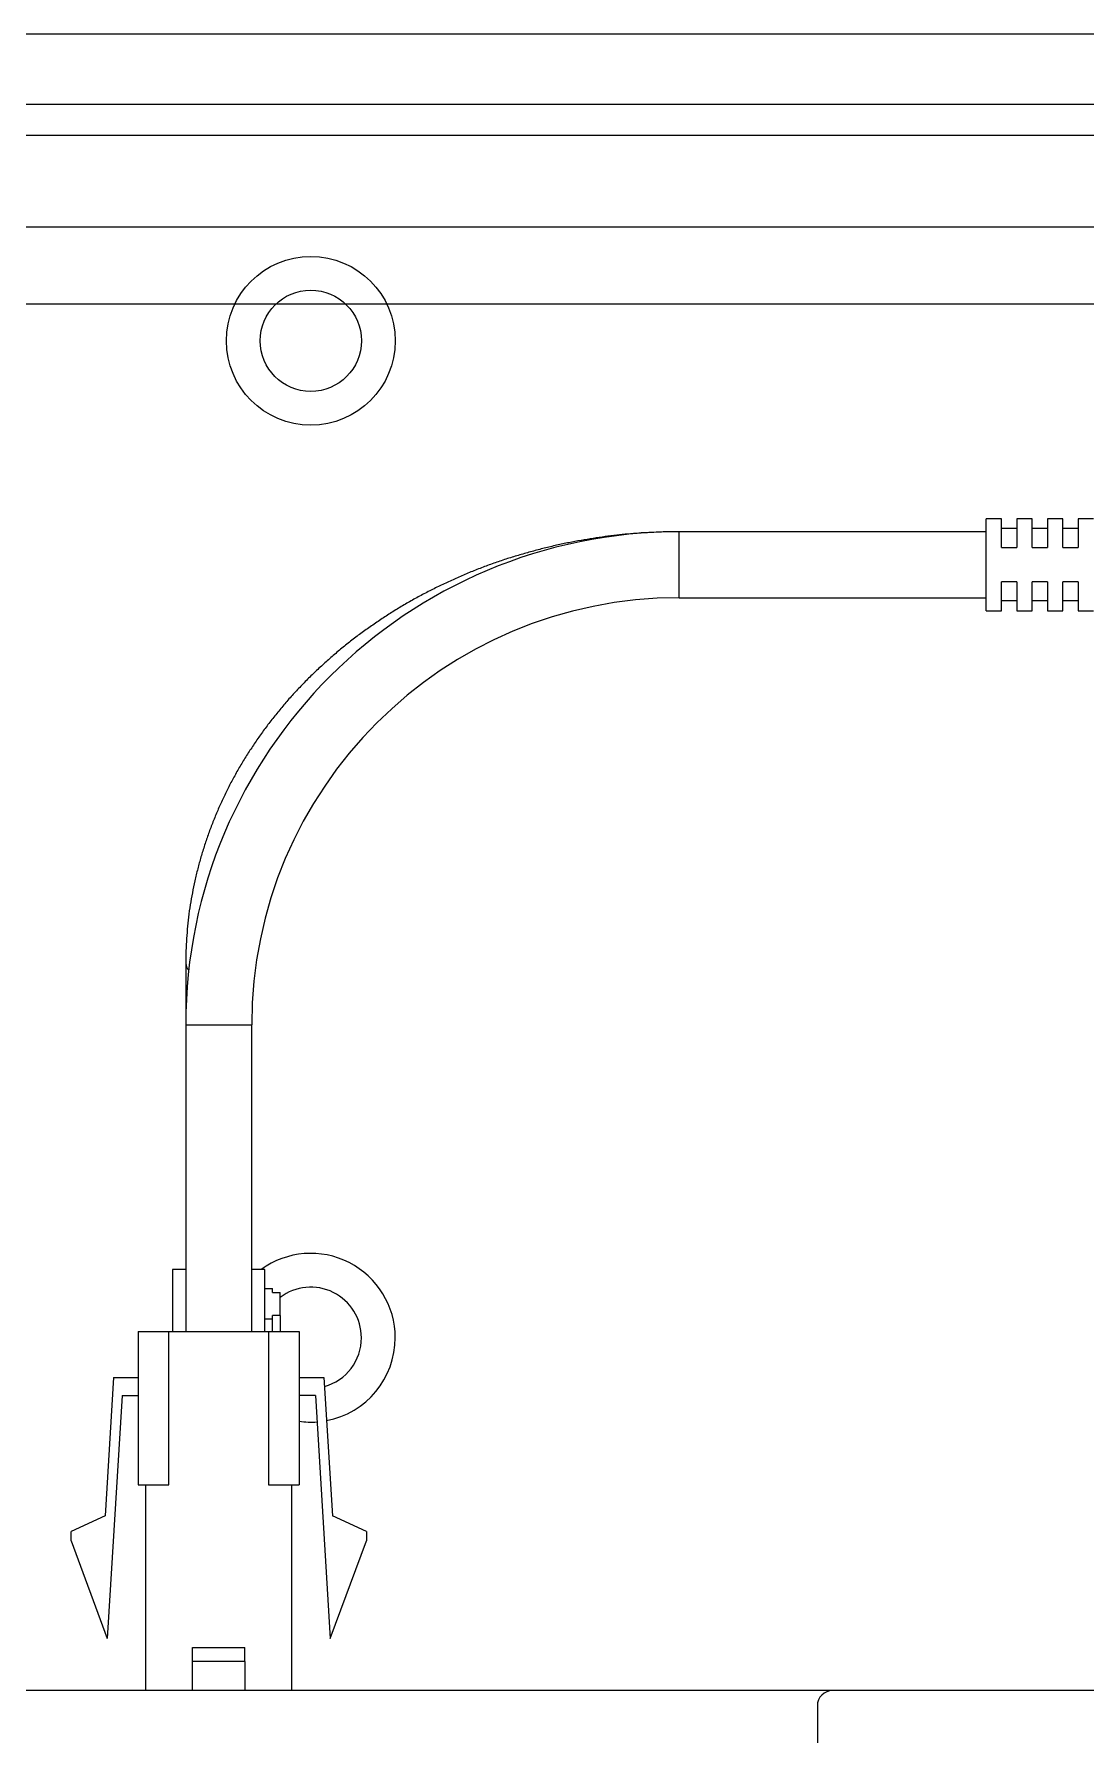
# Model space of a CAD drawing. Extents: x 500 to 100500, y -14500 to 21140.
# Drawn here: x 8037.6 to 8106.1, y -5532.9 to -5422 of the extents above; entities that cross this region are included whole.
import ezdxf

# ---------------------------------------------------------------- set-up
doc = ezdxf.new("R2010")
doc.units = 0
doc.linetypes.add('CENTER', pattern=[10.16, 6.35, -1.27, 1.27, -1.27])
doc.layers.get('0').update_dxf_attribs({"linetype": 'CONTINUOUS'})
for name, color, linetype in [('Center', 1, 'CENTER'), ('D', 7, 'CONTINUOUS'), ('SLD-0', 7, 'CONTINUOUS')]:
    doc.layers.add(name, color=color, linetype=linetype)

# ---------------------------------------------------------------- blocks, each defined once
blk = doc.blocks.new('KZXCVASDF123')
at = {"color": 7, "linetype": 'Continuous', "lineweight": 18}
for p, q in [((-56564.38, -66309.67, 21.36), (-57059.57, -66309.67, 21.36)), ((-57059.57, -66311.67, 21.36), (-56566.88, -66311.67, 21.36)), ((-56235.07, -66317.67, 21.36), (-57059.57, -66317.67, 21.36)), ((-57059.57, -66322.67, 21.36), (-56255.07, -66322.67, 21.36))]:
    blk.add_line(p, q, dxfattribs=at)
blk = doc.blocks.new('KJ특성 TURN')
at = {"layer": 'SLD-0'}
for p, q in [((9272.78, -70821.09), (9122.78, -70821.09)), ((9189.78, -70852.69), (9188.78, -70852.69)), ((9188.78, -70858.69), (9188.78, -70852.69)), ((9189.78, -70854.57), (9189.78, -70852.69)), ((9191.78, -70852.69), (9190.78, -70852.69)), ((9190.78, -70852.69), (9190.78, -70854.57)), ((9191.78, -70854.57), (9191.78, -70852.69)), ((9193.78, -70852.69), (9192.78, -70852.69)), ((9192.78, -70852.69), (9192.78, -70854.57)), ((9193.78, -70854.57), (9193.78, -70852.69)), ((9195.78, -70852.69), (9194.78, -70852.69)), ((9194.78, -70852.69), (9194.78, -70854.57)), ((9188.78, -70853.54), (9168.78, -70853.54)), ((9168.78, -70857.84), (9168.78, -70853.54)), ((9190.78, -70853.33), (9189.78, -70853.33)), ((9192.78, -70853.33), (9191.78, -70853.33)), ((9194.78, -70853.33), (9193.78, -70853.33)), ((9189.78, -70854.57), (9190.78, -70854.57)), ((9191.78, -70854.57), (9192.78, -70854.57)), ((9193.78, -70854.57), (9194.78, -70854.57)), ((9190.78, -70856.81), (9189.78, -70856.81)), ((9189.78, -70858.69), (9189.78, -70856.81)), ((9190.78, -70856.81), (9190.78, -70858.69)), ((9192.78, -70856.81), (9191.78, -70856.81)), ((9191.78, -70858.69), (9191.78, -70856.81)), ((9192.78, -70856.81), (9192.78, -70858.69)), ((9194.78, -70856.81), (9193.78, -70856.81)), ((9193.78, -70858.69), (9193.78, -70856.81)), ((9194.78, -70856.81), (9194.78, -70858.69)), ((9168.78, -70857.84), (9188.78, -70857.84)), ((9190.78, -70858.05), (9189.78, -70858.05)), ((9192.78, -70858.05), (9191.78, -70858.05)), ((9194.78, -70858.05), (9193.78, -70858.05)), ((9188.78, -70858.69), (9189.78, -70858.69)), ((9190.78, -70858.69), (9191.78, -70858.69)), ((9192.78, -70858.69), (9193.78, -70858.69)), ((9194.78, -70858.69), (9195.78, -70858.69)), ((9136.63, -70881.67), (9136.63, -70885.69)), ((9136.63, -70885.69), (9136.63, -70905.69)), ((9136.63, -70885.69), (9138.78, -70885.69)), ((9138.78, -70885.69), (9140.93, -70885.69)), ((9140.93, -70905.69), (9140.93, -70885.69)), ((9136.63, -70901.63), (9135.78, -70901.63)), ((9135.78, -70901.63), (9135.78, -70905.69)), ((9141.78, -70901.63), (9140.93, -70901.63)), ((9141.78, -70902.88), (9141.78, -70901.63)), ((9141.78, -70902.88), (9142.28, -70902.88)), ((9141.78, -70904.88), (9141.78, -70902.88)), ((9142.28, -70903.13), (9142.28, -70902.88)), ((9142.28, -70903.13), (9142.78, -70903.13)), ((9142.78, -70904.63), (9142.78, -70903.13)), ((9142.28, -70904.88), (9141.78, -70904.88)), ((9141.78, -70905.69), (9141.78, -70904.88)), ((9142.78, -70904.63), (9142.28, -70904.63)), ((9142.28, -70904.88), (9142.28, -70904.63)), ((9142.28, -70905.69), (9142.28, -70904.88)), ((9142.78, -70904.63), (9142.78, -70905.69)), ((9133.53, -70905.69), (9133.53, -70915.69)), ((9133.53, -70905.69), (9135.53, -70905.69)), ((9135.53, -70915.69), (9135.53, -70905.69)), ((9135.53, -70905.69), (9142.03, -70905.69)), ((9142.03, -70905.69), (9142.03, -70915.69)), ((9142.03, -70905.69), (9144.03, -70905.69)), ((9144.03, -70905.69), (9144.03, -70915.69)), ((9131.93, -70908.69), (9131.38, -70917.69)), ((9131.93, -70908.69), (9133.53, -70908.69)), ((9144.03, -70908.69), (9145.63, -70908.69)), ((9145.63, -70908.69), (9146.19, -70917.69)), ((9132.49, -70909.85), (9131.51, -70925.69)), ((9132.49, -70909.85), (9133.53, -70909.85)), ((9145.08, -70909.85), (9144.03, -70909.85)), ((9145.08, -70909.85), (9146.05, -70925.69)), ((9133.53, -70915.69), (9135.53, -70915.69)), ((9134.03, -70929.09), (9134.03, -70915.69)), ((9142.03, -70915.69), (9144.03, -70915.69)), ((9143.53, -70915.69), (9143.53, -70929.09)), ((9131.38, -70917.69), (9129.17, -70918.73)), ((9148.4, -70918.73), (9146.19, -70917.69)), ((9129.17, -70919.34), (9129.17, -70918.73)), ((9129.17, -70919.34), (9131.51, -70925.69)), ((9146.05, -70925.69), (9148.4, -70919.34)), ((9148.4, -70918.73), (9148.4, -70919.34)), ((9137.08, -70927.19), (9137.08, -70926.29)), ((9137.08, -70926.29), (9140.48, -70926.29)), ((9140.48, -70927.19), (9137.08, -70927.19)), ((9137.08, -70929.09), (9137.08, -70927.19)), ((9140.48, -70927.19), (9140.48, -70926.29)), ((9140.48, -70927.19), (9140.48, -70929.09)), ((9178.78, -70929.09), (9122.78, -70929.09)), ((9216.78, -70929.09), (9178.78, -70929.09)), ((9177.78, -70930.09), (9177.78, -70941.09))]:
    blk.add_line(p, q, dxfattribs=at)
for radius in [5.5, 3.3]:
    blk.add_circle((9144.78, -70841.09), radius, dxfattribs=at)
for centre, radius, start, end in [((9168.78, -70885.69), 32.15, 90, 180), ((9168.78, -70885.69), 27.85, 90, 180), ((9137.32, -70881.64), 0.687, 182.7133, 224.7918), ((9144.78, -70906.09), 5.5, 0, 125.9118), ((9144.78, -70906.09), 3.3, 0, 127.3052), ((9144.78, -70906.09), 3.3, 285.5655, 0), ((9144.78, -70906.09), 5.5, 280.7092, 0), ((9144.78, -70906.09), 5.5, 262.1625, 274.2194), ((9178.78, -70930.09), 1, 90, 180)]:
    blk.add_arc(centre, radius, start, end, dxfattribs=at)
blk.add_open_spline([(9168.78, -70853.54), (9168.47, -70853.54), (9168.02, -70853.54), (9167.36, -70853.57), (9166.8, -70853.59), (9166.13, -70853.63), (9165.43, -70853.69), (9164.7, -70853.76), (9163.94, -70853.86), (9163.17, -70853.97), (9162.38, -70854.1), (9161.59, -70854.25), (9160.79, -70854.42), (9159.99, -70854.61), (9159.19, -70854.82), (9158.39, -70855.05), (9157.59, -70855.29), (9156.79, -70855.56), (9156, -70855.85), (9155.21, -70856.16), (9154.43, -70856.49), (9153.66, -70856.84), (9152.9, -70857.2), (9152.15, -70857.59), (9151.4, -70857.99), (9150.67, -70858.42), (9149.95, -70858.86), (9149.25, -70859.32), (9148.55, -70859.8), (9147.87, -70860.29), (9147.21, -70860.8), (9146.56, -70861.33), (9145.93, -70861.88), (9145.31, -70862.44), (9144.71, -70863.01), (9144.13, -70863.61), (9143.56, -70864.21), (9143.02, -70864.83), (9142.49, -70865.47), (9141.99, -70866.11), (9141.5, -70866.77), (9141.04, -70867.45), (9140.59, -70868.13), (9140.17, -70868.83), (9139.77, -70869.53), (9139.39, -70870.25), (9139.04, -70870.98), (9138.71, -70871.71), (9138.4, -70872.46), (9138.12, -70873.21), (9137.86, -70873.97), (9137.62, -70874.74), (9137.41, -70875.51), (9137.22, -70876.29), (9137.06, -70877.08), (9136.92, -70877.87), (9136.81, -70878.66), (9136.73, -70879.46), (9136.67, -70880.26), (9136.64, -70881), (9136.64, -70881.47), (9136.64, -70881.67)], degree=3, knots=[0, 0, 0, 0, 0.019025, 0.026651, 0.039325, 0.052481, 0.066594, 0.081327, 0.096546, 0.112143, 0.128041, 0.144182, 0.160525, 0.177035, 0.193687, 0.210461, 0.227339, 0.244308, 0.261358, 0.278478, 0.295661, 0.312901, 0.33019, 0.347526, 0.364903, 0.382317, 0.399766, 0.417246, 0.434755, 0.452291, 0.469852, 0.487436, 0.505041, 0.522666, 0.540311, 0.557973, 0.575652, 0.593346, 0.611056, 0.628781, 0.64652, 0.664273, 0.682039, 0.699818, 0.71761, 0.735416, 0.753234, 0.771066, 0.788912, 0.806771, 0.824645, 0.842534, 0.860438, 0.878359, 0.896296, 0.914251, 0.932224, 0.950217, 0.968229, 0.986263, 1, 1, 1, 1], dxfattribs=at)
blk = doc.blocks.new('KJVision F 2')
at = {"layer": 'Center'}
blk.add_blockref('KJ특성 TURN', (-14462, -5707.6, -96.77), dxfattribs=at)

msp = doc.modelspace()

# ---------------------------------------------------------------- block references
at = {"layer": 'Center'}
msp.add_blockref('KJVision F 2', (13372.87, 71106.65, 20.95), dxfattribs=at)
at = {"layer": 'D', "color": 1}
msp.add_blockref('KZXCVASDF123', (65071.07, 60883.04, -31.83), dxfattribs=at)

doc.saveas('drawing.dxf')
